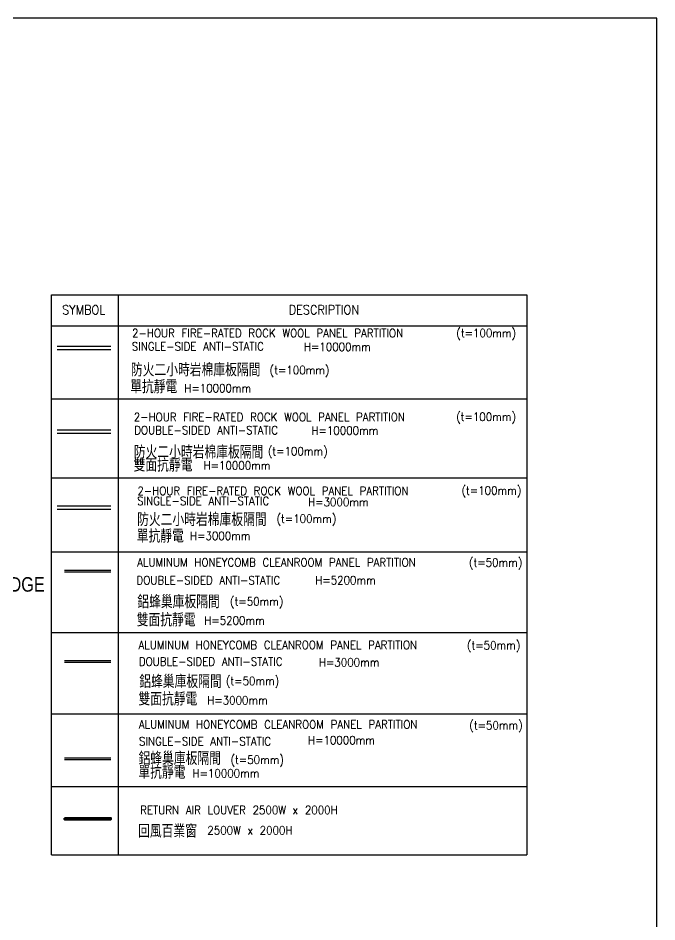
# Model space of a CAD drawing. Extents: x -15449 to 527173, y -170839 to 146543.
# Drawn here: x 324737 to 368682, y -84525 to -22338 of the extents above; entities that cross this region are included whole.
import ezdxf
from ezdxf.enums import TextEntityAlignment as Align

# ---------------------------------------------------------------- set-up
doc = ezdxf.new("R2010")
doc.units = 0
doc.header["$LTSCALE"] = 8
doc.layers.get('0').update_dxf_attribs({"color": 1, "linetype": 'CONTINUOUS'})
for name, color, linetype in [('0-T100单抗岩棉库板H10000', 21, 'CONTINUOUS'), ('0-T100非抗岩棉库板H10000', 1, 'CONTINUOUS'), ('0-T50单抗岩棉库板H10000', 141, 'CONTINUOUS'), ('0-T50单抗铝蜂巢库板H5000', 3, 'CONTINUOUS'), ('0-T50双抗铝蜂巢库板H5000', 2, 'CONTINUOUS'), ('1', 1, 'CONTINUOUS'), ('188K-SM-03-F10-ARCH-PA-Y2257103$0$K-TXT', 7, 'CONTINUOUS'), ('防火一小时岩棉库板隔间（双抗）H10000', 170, 'CONTINUOUS')]:
    doc.layers.add(name, color=color, linetype=linetype)
doc.layers.add('000-EQ LOAD MARKUP', color=4, linetype='CONTINUOUS', lineweight=100)
doc.styles.add('188K-SM-03-F10-ARCH-PA-Y2257103$0$Standard', font='txt.shx', dxfattribs={"bigfont": 'chineset.shx'})
doc.styles.add('Site Area', font='arial.ttf', dxfattribs={"width": 0.8})

msp = doc.modelspace()

# ---------------------------------------------------------------- linework, layer by layer
at = {"layer": '0-T100单抗岩棉库板H10000', "lineweight": -3}
for p, q in [((327417.8882, -55903.8647), (331127.7916, -55903.8647)), ((327417.8882, -56133.2827), (331127.7916, -56133.2827))]:
    msp.add_line(p, q, dxfattribs=at)
at = {"layer": '0-T100非抗岩棉库板H10000', "lineweight": -3}
for p, q in [((327417.8882, -44910.734), (331127.7916, -44910.734)), ((327417.8882, -45140.152), (331127.7916, -45140.152))]:
    msp.add_line(p, q, dxfattribs=at)
at = {"layer": '0-T50单抗岩棉库板H10000', "lineweight": -3}
for p, q in [((327919.314, -66548.2274), (331122.1855, -66548.2274)), ((327919.314, -66662.9364), (331122.1855, -66662.9364))]:
    msp.add_line(p, q, dxfattribs=at)
at = {"layer": '0-T50单抗铝蜂巢库板H5000'}
for p, q in [((327919.314, -73232.5184), (331122.1855, -73232.5184)), ((327919.314, -73347.2274), (331122.1855, -73347.2274))]:
    msp.add_line(p, q, dxfattribs=at)
at = {"layer": '0-T50双抗铝蜂巢库板H5000', "lineweight": -3}
for p, q in [((327919.314, -60329.5184), (331122.1855, -60329.5184)), ((327919.314, -60444.2274), (331122.1855, -60444.2274))]:
    msp.add_line(p, q, dxfattribs=at)
at = {"layer": '000-EQ LOAD MARKUP', "color": 6, "lineweight": 50}
msp.add_lwpolyline([(327919.314, -77377.7096), (331122.1855, -77377.7096), (331122.1855, -77477.7096), (327919.314, -77477.7096)], close=True, dxfattribs=at)
at = {"layer": '1'}
msp.add_lwpolyline([(368682, -22338), (171314.1998, -22338), (171314.1998, -160078), (368682, -160078)], close=True, dxfattribs=at)
at = {"layer": '188K-SM-03-F10-ARCH-PA-Y2257103$0$K-TXT'}
for p, q in [((327042, -79899.2274), (327042, -41377.0749)), ((327042, -41377.0749), (359726.5761, -41377.0749)), ((331630.3613, -41377.0749), (331630.3613, -79899.2274)), ((359726.5761, -41377.0749), (359726.5761, -79899.2274)), ((327042, -43503.0749), (359726.5761, -43503.0749)), ((327042, -48540.2274), (359726.5761, -48540.2274)), ((327042, -53977.2274), (359726.5761, -53977.2274)), ((327042, -59067.2274), (359726.5761, -59067.2274)), ((327042, -64605.2274), (359726.5761, -64605.2274)), ((327042, -70201.2274), (359726.5761, -70201.2274)), ((327042, -75208.2274), (359726.5761, -75208.2274)), ((327042, -79899.2274), (359726.5761, -79899.2274))]:
    msp.add_line(p, q, dxfattribs=at)
at = {"layer": '防火一小时岩棉库板隔间（双抗）H10000'}
for p, q in [((327417.8882, -50664.8865), (331127.7916, -50664.8865)), ((327417.8882, -50894.3045), (331127.7916, -50894.3045))]:
    msp.add_line(p, q, dxfattribs=at)

# ---------------------------------------------------------------- texts
at = {"color": 252, "style": 'Site Area', "width": 0.8}
msp.add_text('LINK BRIDGE', height=1000, dxfattribs=at).set_placement((319491.5095, -61801.8269))
at = {"layer": '188K-SM-03-F10-ARCH-PA-Y2257103$0$K-TXT', "style": '188K-SM-03-F10-ARCH-PA-Y2257103$0$Standard', "width": 0.9}
msp.add_text('SYMBOL', height=630.89968, rotation=359.999999947, dxfattribs=at).set_placement((329254.6672, -42411.489), align=Align.MIDDLE)
msp.add_text('DESCRIPTION ', height=630.899684, rotation=359.999999947, dxfattribs=at).set_placement((346030.1645, -42406.489), align=Align.MIDDLE_CENTER)
for s, height, p in [('2-HOUR FIRE-RATED ROCK WOOL PANEL PARTITION', 573.545167, (332577.5761, -44014.693)), ('(t=100mm)', 573.54517, (354880.5761, -44011.2274)), ('SINGLE-SIDE ANTI-STATIC', 573.545167, (332558.5761, -44929.4548)), ('H=10000mm', 573.54517, (344399.0805, -44958.8605)), ('防火二小時岩棉庫板隔間', 900, (332498.5761, -46543)), ('(t=100mm)', 573.54517, (342043.5761, -46558)), ('單抗靜電', 900, (332447.5761, -47704)), ('H=10000mm', 573.54517, (336173.5761, -47805)), ('2-HOUR FIRE-RATED ROCK WOOL PANEL PARTITION', 573.545167, (332696.5761, -49787.2274)), ('(t=100mm)', 573.54517, (354873.5761, -49773.2274)), ('DOUBLE-SIDED ANTI-STATIC', 573.545167, (332729.5761, -50693.4548)), ('H=10000mm', 573.54517, (344918.5761, -50717.4548)), ('防火二小時岩棉庫板隔間', 900, (332697.4988, -52203)), ('(t=100mm)', 573.54517, (341915.4988, -52138.8044)), ('雙面抗靜電', 900, (332681.4216, -53094.4817)), ('H=10000mm', 573.54517, (337495.4988, -53118.8044)), ('2-HOUR FIRE-RATED ROCK WOOL PANEL PARTITION', 573.545167, (332945.0805, -54865.5642)), ('(t=100mm)', 573.54517, (355240.5761, -54842.2274)), ('SINGLE-SIDE ANTI-STATIC', 573.545167, (332926.5761, -55561.693)), ('H=3000mm', 573.54517, (344690.5761, -55638.2274)), ('防火二小時岩棉庫板隔間', 900, (332923.707, -56845.5527)), ('(t=100mm)', 573.54517, (342514.5761, -56785.2274)), ('單抗靜電', 900, (332902.5761, -57979.2274)), ('H=3000mm', 573.54517, (336564.5819, -57963.7573)), ('ALUMINUM HONEYCOMB CLEANROOM PANEL PARTITION', 573.545167, (332931.0625, -59788.4568)), ('(t=50mm)', 573.54517, (355748.5761, -59797.2274)), ('DOUBLE-SIDED ANTI-STATIC', 573.545167, (332884.5761, -61018.2274)), ('H=5200mm', 573.54517, (345181.5761, -61016.2274)), ('鋁蜂巢庫板隔間', 900, (332938.5761, -62496.2274)), ('(t=50mm)', 573.54517, (339316.2208, -62474.9137)), ('雙面抗靜電', 900, (332898.5761, -63748.2274)), ('H=5200mm', 573.54517, (337545.5761, -63787.2274)), ('ALUMINUM HONEYCOMB CLEANROOM PANEL PARTITION', 573.545167, (333019.5761, -65470.2274)), ('(t=50mm)', 573.54517, (355612.5761, -65493.2274)), ('DOUBLE-SIDED ANTI-STATIC', 573.545167, (333046.5761, -66612.2274)), ('H=3000mm', 573.54517, (345431.5761, -66664.2274)), ('鋁蜂巢庫板隔間', 900, (333073, -67987)), ('(t=50mm)', 573.54517, (339032, -67945)), ('雙面抗靜電', 900, (333018, -69189)), ('H=3000mm', 573.54517, (337751.725, -69273)), ('ALUMINUM HONEYCOMB CLEANROOM PANEL PARTITION', 573.545167, (333044.0057, -70937.411)), ('(t=50mm)', 573.54517, (355776.5761, -70994.2274)), ('SINGLE-SIDE ANTI-STATIC', 573.545167, (333055.5761, -72099.2274)), ('H=10000mm', 573.54517, (344683.5761, -72022.2274)), ('鋁蜂巢庫板隔間', 900, (333023.5761, -73275.2274)), ('(t=50mm)', 573.54517, (339351.5761, -73365.2274)), ('單抗靜電', 900, (333011.1966, -74226.1951)), ('H=10000mm', 573.54517, (336737.5761, -74297.2274)), ('RETURN AIR LOUVER 2500W x 2000H', 573.545167, (333137.5761, -76826.2274)), ('回風百業窗 ', 900, (332992.375, -78280.253)), ('2500W x 2000H', 573.545167, (337758, -78226.2274))]:
    msp.add_text(s, height=height, rotation=359.999999947, dxfattribs=at).set_placement(p, align=Align.MIDDLE_LEFT)

doc.saveas('drawing.dxf')
